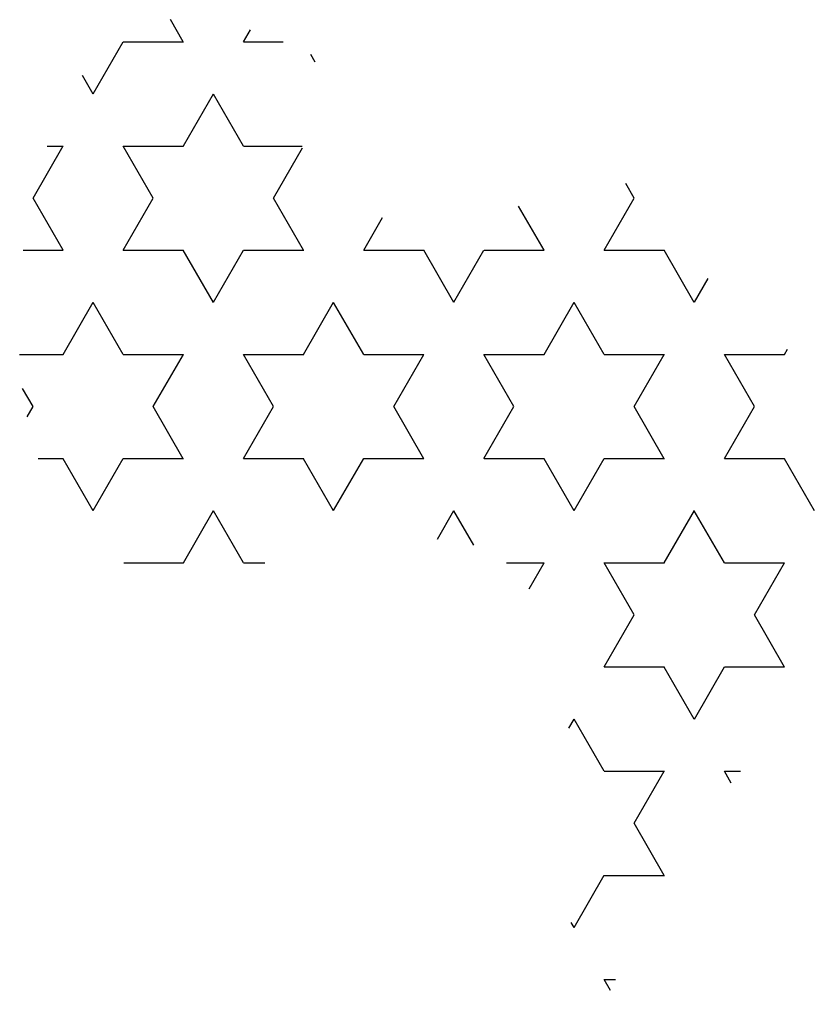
# Model space of a CAD drawing. Header units: millimetres. Extents: x 22565 to 38821, y 15578 to 26720.
# Drawn here: x 33972.47 to 33996.55, y 20033.87 to 20063.26 of the extents above; entities that cross this region are included whole.
import ezdxf

# ---------------------------------------------------------------- set-up
doc = ezdxf.new("R2010")
doc.units = ezdxf.units.MM

# ---------------------------------------------------------------- blocks, each defined once
blk = doc.blocks.new('A$C4EBB21A0')
for p, q in [((4.963, 146.941), (4.57, 147.623)), ((6.784, 146.945), (6.994, 147.309)), ((2.234, 145.368), (3.144, 146.945)), ((3.146, 146.942), (4.966, 146.942)), ((6.787, 146.942), (7.983, 146.942)), ((8.96, 146.324), (8.824, 146.559)), ((2.233, 145.365), (1.908, 145.927)), ((4.964, 143.792), (5.874, 145.368)), ((6.783, 143.789), (5.873, 145.365)), ((0.413, 142.215), (1.323, 143.792)), ((0.843, 143.79), (1.326, 143.79)), ((4.053, 142.212), (3.143, 143.789)), ((3.146, 143.79), (4.966, 143.79)), ((6.787, 143.79), (8.566, 143.79)), ((7.694, 142.215), (8.57, 143.732)), ((18.615, 142.212), (18.358, 142.658)), ((1.323, 140.636), (0.413, 142.212)), ((3.144, 140.639), (4.054, 142.215)), ((8.604, 140.636), (7.694, 142.212)), ((15.885, 140.636), (15.115, 141.968)), ((17.705, 140.639), (18.616, 142.215)), ((10.425, 140.639), (10.996, 141.629)), ((0.113, 140.637), (1.326, 140.637)), ((3.146, 140.637), (4.966, 140.637)), ((5.873, 139.059), (4.963, 140.636)), ((5.874, 139.063), (6.784, 140.639)), ((6.787, 140.637), (8.607, 140.637)), ((10.427, 140.637), (12.247, 140.637)), ((13.154, 139.059), (12.244, 140.636)), ((13.155, 139.063), (14.065, 140.639)), ((14.068, 140.637), (15.888, 140.637)), ((17.708, 140.637), (19.528, 140.637)), ((20.435, 139.059), (19.525, 140.636)), ((20.436, 139.063), (20.854, 139.787)), ((1.323, 137.486), (2.234, 139.063)), ((3.143, 137.483), (2.233, 139.059)), ((8.604, 137.486), (9.514, 139.063)), ((10.424, 137.483), (9.514, 139.059)), ((15.885, 137.486), (16.795, 139.063)), ((17.705, 137.483), (16.795, 139.059)), ((23.166, 137.486), (23.259, 137.648)), ((0, 137.484), (1.326, 137.484)), ((3.146, 137.484), (4.966, 137.484)), ((4.054, 135.91), (4.964, 137.486)), ((7.694, 135.907), (6.783, 137.483)), ((6.787, 137.484), (8.607, 137.484)), ((10.427, 137.484), (12.247, 137.484)), ((11.335, 135.91), (12.245, 137.486)), ((14.974, 135.907), (14.064, 137.483)), ((14.068, 137.484), (15.888, 137.484)), ((17.708, 137.484), (19.528, 137.484)), ((18.616, 135.91), (19.526, 137.486)), ((22.255, 135.907), (21.345, 137.483)), ((21.348, 137.484), (23.169, 137.484)), ((0.413, 135.907), (0.095, 136.456)), ((0.235, 135.6), (0.413, 135.91)), ((4.963, 134.33), (4.053, 135.907)), ((6.784, 134.334), (7.694, 135.91)), ((12.244, 134.33), (11.334, 135.907)), ((14.065, 134.334), (14.975, 135.91)), ((19.525, 134.33), (18.615, 135.907)), ((21.346, 134.334), (22.256, 135.91)), ((0.567, 134.331), (1.326, 134.331)), ((2.233, 132.754), (1.323, 134.33)), ((2.234, 132.757), (3.144, 134.334)), ((3.146, 134.331), (4.966, 134.331)), ((6.787, 134.331), (8.607, 134.331)), ((9.514, 132.754), (8.604, 134.33)), ((9.514, 132.757), (10.425, 134.334)), ((10.427, 134.331), (12.247, 134.331)), ((14.068, 134.331), (15.888, 134.331)), ((16.795, 132.754), (15.885, 134.33)), ((16.795, 132.757), (17.705, 134.334)), ((17.708, 134.331), (19.528, 134.331)), ((21.348, 134.331), (23.169, 134.331)), ((24.076, 132.754), (23.165, 134.33)), ((4.964, 131.181), (5.874, 132.757)), ((6.783, 131.178), (5.873, 132.754)), ((12.658, 131.896), (13.155, 132.757)), ((13.757, 131.71), (13.154, 132.754)), ((19.526, 131.181), (20.436, 132.757)), ((21.345, 131.178), (20.435, 132.754)), ((3.16, 131.179), (4.966, 131.179)), ((6.787, 131.179), (7.436, 131.179)), ((14.75, 131.179), (15.888, 131.179)), ((15.431, 130.394), (15.885, 131.181)), ((18.615, 129.601), (17.705, 131.178)), ((17.708, 131.179), (19.528, 131.179)), ((21.348, 131.179), (23.169, 131.179)), ((22.256, 129.605), (23.166, 131.181)), ((17.705, 128.028), (18.616, 129.605)), ((23.165, 128.025), (22.255, 129.601)), ((17.708, 128.026), (19.528, 128.026)), ((20.435, 126.449), (19.525, 128.025)), ((20.436, 126.452), (21.346, 128.028)), ((21.348, 128.026), (23.169, 128.026)), ((16.633, 126.171), (16.795, 126.452)), ((17.705, 124.872), (16.795, 126.449)), ((17.708, 124.873), (19.528, 124.873)), ((18.616, 123.299), (19.526, 124.875)), ((21.552, 124.513), (21.345, 124.872)), ((21.348, 124.873), (21.836, 124.873)), ((19.525, 121.719), (18.615, 123.296)), ((16.795, 120.146), (17.705, 121.723)), ((17.708, 121.72), (19.528, 121.72)), ((16.795, 120.143), (16.706, 120.297)), ((17.897, 118.234), (17.705, 118.567)), ((17.708, 118.568), (18.053, 118.568))]:
    blk.add_line(p, q)

msp = doc.modelspace()

# ---------------------------------------------------------------- block references
msp.add_blockref('A$C4EBB21A0', (33972.472, 19915.637))

doc.saveas('drawing.dxf')
